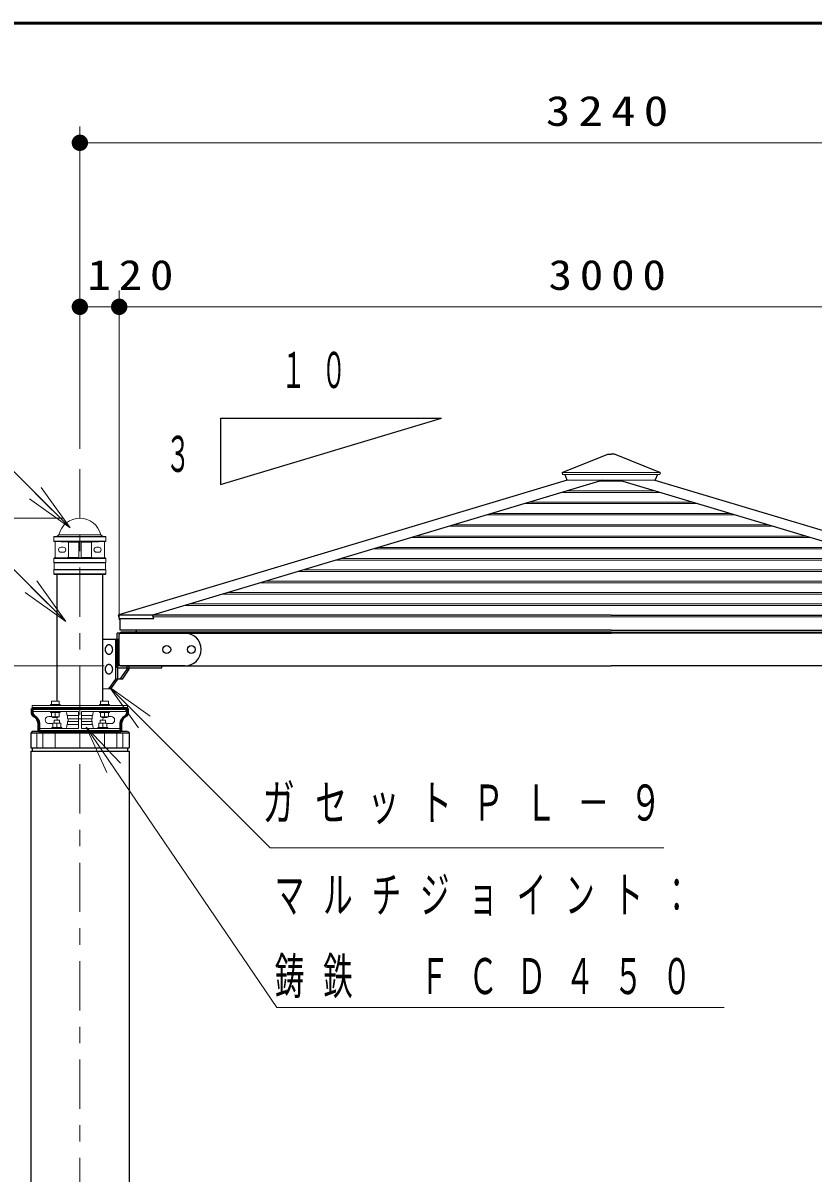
# Model space of a CAD drawing. Units: millimetres on the paper, scale 1:50. Extents: x -365 to 10, y -38 to 257.
# Drawn here: x -120.4 to -72.2, y 186.9 to 257 of the extents above; entities that cross this region are included whole.
import ezdxf
from ezdxf.enums import TextEntityAlignment as Align

# ---------------------------------------------------------------- set-up
doc = ezdxf.new("R2010")
doc.units = ezdxf.units.MM
doc.linetypes.add('USER2', pattern=[6, 3, -1, 1, -1])
doc.layers.add('LY_1', color=7, linetype='Continuous', lineweight=13)
doc.layers.add('LY_2', color=7, linetype='Continuous', lineweight=13)
doc.styles.add('ＭＳ ゴシック', font='')
doc.styles.get('ＭＳ ゴシック').set_extended_font_data('MS Gothic')

# ---------------------------------------------------------------- blocks, each defined once
blk = doc.blocks.new('filled_dot')
at = {"color": 0, "linetype": 'Continuous', "lineweight": -2, "const_width": 1.25}
blk.add_lwpolyline([(-0.625, 0, 1), (0.625, 0, 1)], format="xyb", close=True, dxfattribs=at)

msp = doc.modelspace()

# ---------------------------------------------------------------- linework, layer by layer
at = {"layer": 'LY_1'}
for p, q in [((-116.907, 231.028), (-116.907, 250.697)), ((-116.907, 249.697), (-52.107, 249.697)), ((-114.507, 220.606), (-114.507, 240.697)), ((-116.907, 239.697), (-110.62, 239.697)), ((-114.507, 239.697), (-54.507, 239.697)), ((-119.27, 228.689), (-117.502, 226.214)), ((-117.502, 226.214), (-119.977, 227.982)), ((-117.502, 226.214), (-119.623, 228.335)), ((-117.907, 226.804), (-146.907, 226.804)), ((-118.305, 225.686), (-118.187, 225.804)), ((-118.187, 225.804), (-115.627, 225.804)), ((-115.509, 225.686), (-115.627, 225.804)), ((-118.487, 225.666), (-118.467, 225.686)), ((-118.487, 225.666), (-115.327, 225.666)), ((-118.487, 225.666), (-118.487, 225.406)), ((-118.487, 225.406), (-118.467, 225.386)), ((-118.487, 225.406), (-115.327, 225.406)), ((-118.467, 225.686), (-115.347, 225.686)), ((-118.467, 225.386), (-115.347, 225.386)), ((-118.467, 225.386), (-117.645, 225.35)), ((-118.407, 225.382), (-118.407, 224.39)), ((-117.607, 225.348), (-116.977, 225.348)), ((-117.607, 225.31), (-117.607, 224.461)), ((-116.977, 225.346), (-116.977, 224.426)), ((-116.207, 225.348), (-116.837, 225.348)), ((-116.837, 225.346), (-116.837, 224.426)), ((-116.207, 225.31), (-116.207, 224.461)), ((-115.347, 225.386), (-116.168, 225.35)), ((-115.407, 225.382), (-115.407, 224.39)), ((-115.347, 225.686), (-115.327, 225.666)), ((-115.347, 225.386), (-115.327, 225.406)), ((-115.327, 225.666), (-115.327, 225.406)), ((-118.447, 224.386), (-118.487, 224.346)), ((-118.447, 224.386), (-117.645, 224.421)), ((-118.447, 224.386), (-115.367, 224.386)), ((-118.057, 225.036), (-117.917, 225.036)), ((-118.057, 224.736), (-117.917, 224.736)), ((-117.607, 224.422), (-116.977, 224.422)), ((-116.207, 224.422), (-116.837, 224.422)), ((-115.367, 224.386), (-116.168, 224.421)), ((-115.757, 225.036), (-115.897, 225.036)), ((-115.757, 224.736), (-115.897, 224.736)), ((-115.367, 224.386), (-115.327, 224.346)), ((-118.487, 224.346), (-118.487, 224.106)), ((-118.487, 224.346), (-115.327, 224.346)), ((-118.487, 224.106), (-118.467, 224.086)), ((-118.487, 224.106), (-115.327, 224.106)), ((-118.467, 223.686), (-118.487, 223.666)), ((-118.487, 223.666), (-118.487, 223.426)), ((-118.487, 223.666), (-115.327, 223.666)), ((-118.467, 224.086), (-118.467, 223.686)), ((-118.467, 224.086), (-115.347, 224.086)), ((-118.467, 223.686), (-115.347, 223.686)), ((-115.327, 224.106), (-115.347, 224.086)), ((-115.347, 224.086), (-115.347, 223.686)), ((-115.347, 223.686), (-115.327, 223.666)), ((-115.327, 224.346), (-115.327, 224.106)), ((-115.327, 223.666), (-115.327, 223.426)), ((-119.539, 222.986), (-117.771, 220.512)), ((-118.487, 223.426), (-118.447, 223.386)), ((-118.487, 223.426), (-115.327, 223.426)), ((-118.447, 223.386), (-115.367, 223.386)), ((-115.327, 223.426), (-115.367, 223.386)), ((-117.771, 220.512), (-120.246, 222.279)), ((-117.771, 220.512), (-119.892, 222.633)), ((-115.427, 217.804), (-136.907, 217.804)), ((-115.009, 216.404), (-115.509, 216.404)), ((-113.333, 214.035), (-115.101, 216.51)), ((-115.101, 216.51), (-112.626, 214.742)), ((-115.101, 216.51), (-112.98, 214.389)), ((-114.007, 215.384), (-119.807, 215.384)), ((-119.807, 215.384), (-119.807, 215.204)), ((-118.707, 215.448), (-118.707, 215.384)), ((-118.106, 215.448), (-118.707, 215.448)), ((-118.167, 215.648), (-118.647, 215.648)), ((-118.647, 215.648), (-118.647, 215.448)), ((-118.167, 215.648), (-118.167, 215.448)), ((-118.106, 215.448), (-118.106, 215.384)), ((-115.707, 215.448), (-115.707, 215.384)), ((-115.106, 215.448), (-115.707, 215.448)), ((-115.647, 215.648), (-115.647, 215.448)), ((-115.167, 215.648), (-115.647, 215.648)), ((-115.167, 215.648), (-115.167, 215.448)), ((-115.106, 215.448), (-115.106, 215.384)), ((-114.007, 215.384), (-114.007, 215.204)), ((-119.807, 215.024), (-116.997, 215.024)), ((-118.807, 214.724), (-118.647, 214.724)), ((-118.707, 214.96), (-118.707, 215.024)), ((-118.707, 214.96), (-118.107, 214.96)), ((-118.647, 214.7), (-118.647, 214.96)), ((-118.647, 214.7), (-118.167, 214.7)), ((-118.567, 214.648), (-118.567, 214.7)), ((-118.567, 214.648), (-118.247, 214.648)), ((-118.407, 214.7), (-118.407, 214.96)), ((-118.247, 214.648), (-118.247, 214.7)), ((-118.167, 214.7), (-118.167, 214.96)), ((-118.107, 214.96), (-118.107, 215.024)), ((-117.707, 214.924), (-117.707, 214.804)), ((-117.667, 214.784), (-117.707, 214.804)), ((-117.667, 214.784), (-117.667, 214.604)), ((-116.997, 214.784), (-117.667, 214.784)), ((-117.627, 214.584), (-117.667, 214.604)), ((-117.627, 214.584), (-117.627, 214.424)), ((-116.997, 214.584), (-117.627, 214.584)), ((-116.997, 215.024), (-116.997, 213.984)), ((-116.857, 214.584), (-116.957, 214.584)), ((-114.007, 215.024), (-116.817, 215.024)), ((-116.817, 215.024), (-116.817, 213.984)), ((-116.817, 214.784), (-116.147, 214.784)), ((-116.817, 214.584), (-116.187, 214.584)), ((-116.187, 214.584), (-116.147, 214.604)), ((-116.187, 214.584), (-116.187, 214.424)), ((-116.147, 214.784), (-116.107, 214.804)), ((-116.147, 214.784), (-116.147, 214.604)), ((-116.107, 214.924), (-116.107, 214.804)), ((-115.707, 214.96), (-115.707, 215.024)), ((-115.107, 214.96), (-115.707, 214.96)), ((-115.647, 214.7), (-115.647, 214.96)), ((-115.167, 214.7), (-115.647, 214.7)), ((-115.567, 214.648), (-115.567, 214.7)), ((-115.247, 214.648), (-115.567, 214.648)), ((-115.407, 214.7), (-115.407, 214.96)), ((-115.247, 214.648), (-115.247, 214.7)), ((-115.167, 214.7), (-115.167, 214.96)), ((-115.007, 214.724), (-115.167, 214.724)), ((-115.107, 214.96), (-115.107, 215.024)), ((-119.407, 213.984), (-116.997, 213.984)), ((-118.807, 214.284), (-118.547, 214.284)), ((-118.607, 214.048), (-118.607, 213.984)), ((-118.607, 214.048), (-118.007, 214.048)), ((-118.547, 214.308), (-118.547, 214.048)), ((-118.547, 214.308), (-118.067, 214.308)), ((-118.467, 214.504), (-118.467, 214.308)), ((-118.147, 214.504), (-118.467, 214.504)), ((-118.307, 214.308), (-118.307, 214.048)), ((-118.147, 214.504), (-118.147, 214.308)), ((-118.067, 214.308), (-118.067, 214.048)), ((-118.007, 214.048), (-118.007, 213.984)), ((-117.707, 214.204), (-117.667, 214.224)), ((-117.707, 214.204), (-117.707, 214.084)), ((-117.667, 214.404), (-117.627, 214.424)), ((-117.667, 214.404), (-117.667, 214.224)), ((-116.997, 214.224), (-117.667, 214.224)), ((-116.997, 214.424), (-117.627, 214.424)), ((-116.817, 214.424), (-116.187, 214.424)), ((-116.817, 214.224), (-116.147, 214.224)), ((-114.407, 213.984), (-116.817, 213.984)), ((-115.255, 211.307), (-116.529, 214.068)), ((-116.529, 214.068), (-114.428, 211.87)), ((-116.529, 214.068), (-114.841, 211.588)), ((-116.147, 214.404), (-116.187, 214.424)), ((-116.147, 214.404), (-116.147, 214.224)), ((-116.107, 214.204), (-116.147, 214.224)), ((-116.107, 214.204), (-116.107, 214.084)), ((-115.807, 214.048), (-115.207, 214.048)), ((-115.807, 214.048), (-115.807, 213.984)), ((-115.747, 214.308), (-115.747, 214.048)), ((-115.267, 214.308), (-115.747, 214.308)), ((-115.347, 214.504), (-115.667, 214.504)), ((-115.667, 214.504), (-115.667, 214.308)), ((-115.507, 214.308), (-115.507, 214.048)), ((-115.347, 214.504), (-115.347, 214.308)), ((-115.267, 214.308), (-115.267, 214.048)), ((-115.007, 214.284), (-115.267, 214.284)), ((-115.207, 214.048), (-115.207, 213.984)), ((-119.532, 213.705), (-119.532, 212.804)), ((-119.157, 213.705), (-119.157, 212.804)), ((-118.407, 213.705), (-118.407, 212.804)), ((-116.907, 213.705), (-116.907, 212.804)), ((-115.407, 213.705), (-115.407, 212.804)), ((-114.657, 213.705), (-114.657, 212.804)), ((-114.282, 213.705), (-114.282, 212.804))]:
    msp.add_line(p, q, dxfattribs=at)
at = {"layer": 'LY_1', "lineweight": 25}
for p, q in [((-108.334, 228.865), (-94.854, 232.909)), ((-108.334, 232.909), (-94.854, 232.909)), ((-108.334, 232.909), (-108.334, 228.865)), ((-118.305, 223.386), (-118.305, 215.648)), ((-115.509, 215.648), (-115.509, 223.386)), ((-114.447, 219.973), (-114.447, 220.685)), ((-84.507, 219.973), (-114.447, 219.973)), ((-84.507, 219.973), (-54.567, 219.973)), ((-114.712, 217.004), (-114.712, 219.404)), ((-114.584, 217.004), (-114.584, 219.404)), ((-114.443, 217.004), (-114.019, 217.604)), ((-114.316, 217.004), (-113.891, 217.604)), ((-114.019, 217.604), (-114.019, 217.804)), ((-113.891, 217.604), (-114.019, 217.604)), ((-113.891, 217.604), (-113.891, 217.804)), ((-115.136, 216.404), (-114.712, 217.004)), ((-115.009, 216.404), (-114.584, 217.004)), ((-114.316, 217.004), (-114.712, 217.004))]:
    msp.add_line(p, q, dxfattribs=at)
at = {"layer": 'LY_1', "color": 2, "lineweight": 25}
for p, q in [((-87.488, 229.596), (-84.705, 230.704)), ((-84.705, 230.704), (-84.507, 230.704)), ((-84.308, 230.704), (-84.507, 230.704)), ((-81.525, 229.596), (-84.308, 230.704)), ((-87.499, 229.57), (-87.47, 229.496)), ((-87.335, 229.483), (-87.2, 229.143)), ((-81.678, 229.483), (-81.813, 229.143)), ((-81.514, 229.57), (-81.543, 229.496)), ((-114.507, 219.404), (-115.509, 219.404))]:
    msp.add_line(p, q, dxfattribs=at)
at = {"layer": 'LY_1', "linetype": 'USER2'}
msp.add_line((-116.907, 166.804), (-116.907, 230.028), dxfattribs=at)
at = {"layer": 'LY_1', "color": 2}
for p, q in [((-87.497, 229.589), (-84.507, 229.589)), ((-87.451, 229.483), (-84.507, 229.483)), ((-81.516, 229.589), (-84.507, 229.589)), ((-81.562, 229.483), (-84.507, 229.483)), ((-87.181, 229.13), (-84.507, 229.13)), ((-81.832, 229.13), (-84.507, 229.13))]:
    msp.add_line(p, q, dxfattribs=at)
at = {"layer": 'LY_1', "color": 131, "lineweight": 25}
for p, q in [((-87.178, 229.13), (-114.531, 220.924)), ((-85.012, 229.13), (-112.467, 220.893)), ((-84.001, 229.13), (-56.546, 220.893)), ((-81.835, 229.13), (-54.482, 220.924)), ((-114.492, 220.685), (-114.552, 220.884)), ((-112.405, 220.685), (-112.467, 220.893)), ((-114.492, 220.685), (-112.405, 220.685)), ((-114.507, 217.884), (-114.507, 219.724)), ((-114.427, 219.804), (-84.507, 219.804)), ((-84.507, 219.868), (-114.407, 219.868)), ((-114.407, 219.804), (-114.407, 219.868)), ((-113.527, 219.804), (-114.407, 219.804)), ((-114.327, 219.804), (-113.487, 219.804)), ((-113.471, 219.973), (-113.471, 219.924)), ((-84.507, 219.868), (-54.607, 219.868)), ((-54.587, 219.804), (-84.507, 219.804)), ((-114.507, 217.804), (-114.507, 219.404)), ((-113.891, 217.804), (-114.507, 217.804)), ((-114.427, 217.804), (-84.507, 217.804)), ((-54.587, 217.804), (-84.507, 217.804))]:
    msp.add_line(p, q, dxfattribs=at)
at = {"layer": 'LY_1', "color": 12}
for p, q in [((-85.196, 229.075), (-84.507, 229.075)), ((-83.817, 229.075), (-84.507, 229.075)), ((-87.495, 228.385), (-84.507, 228.385)), ((-87.181, 228.479), (-84.507, 228.479)), ((-81.832, 228.479), (-84.507, 228.479)), ((-81.518, 228.385), (-84.507, 228.385)), ((-89.794, 227.695), (-84.507, 227.695)), ((-89.48, 227.79), (-84.507, 227.79)), ((-79.533, 227.79), (-84.507, 227.79)), ((-79.219, 227.695), (-84.507, 227.695)), ((-92.093, 227.006), (-84.507, 227.006)), ((-91.778, 227.1), (-84.507, 227.1)), ((-77.235, 227.1), (-84.507, 227.1)), ((-76.92, 227.006), (-84.507, 227.006)), ((-94.392, 226.316), (-84.507, 226.316)), ((-94.077, 226.411), (-84.507, 226.411)), ((-74.936, 226.411), (-84.507, 226.411)), ((-74.622, 226.316), (-84.507, 226.316)), ((-96.69, 225.627), (-84.507, 225.627)), ((-96.376, 225.721), (-84.507, 225.721)), ((-72.637, 225.721), (-84.507, 225.721)), ((-72.323, 225.627), (-84.507, 225.627)), ((-98.989, 224.937), (-84.507, 224.937)), ((-98.675, 225.031), (-84.507, 225.031)), ((-70.338, 225.031), (-84.507, 225.031)), ((-70.024, 224.937), (-84.507, 224.937)), ((-101.288, 224.247), (-84.507, 224.247)), ((-100.973, 224.342), (-84.507, 224.342)), ((-68.04, 224.342), (-84.507, 224.342)), ((-67.725, 224.247), (-84.507, 224.247)), ((-105.571, 222.962), (-84.507, 222.962)), ((-103.587, 223.558), (-84.507, 223.558)), ((-103.272, 223.652), (-84.507, 223.652)), ((-65.741, 223.652), (-84.507, 223.652)), ((-65.426, 223.558), (-84.507, 223.558)), ((-63.442, 222.962), (-84.507, 222.962)), ((-107.87, 222.273), (-84.507, 222.273)), ((-105.885, 222.868), (-84.507, 222.868)), ((-63.128, 222.868), (-84.507, 222.868)), ((-61.143, 222.273), (-84.507, 222.273)), ((-110.169, 221.583), (-84.507, 221.583)), ((-108.184, 222.178), (-84.507, 222.178)), ((-60.829, 222.178), (-84.507, 222.178)), ((-58.844, 221.583), (-84.507, 221.583)), ((-110.483, 221.489), (-84.507, 221.489)), ((-58.53, 221.489), (-84.507, 221.489))]:
    msp.add_line(p, q, dxfattribs=at)
at = {"layer": 'LY_1', "color": 4, "lineweight": 25}
for p, q in [((-84.507, 220.893), (-114.507, 220.893)), ((-84.507, 220.893), (-54.507, 220.893)), ((-119.821, 213.804), (-119.907, 213.704)), ((-113.907, 213.705), (-119.907, 213.705)), ((-119.907, 213.703), (-119.907, 212.804)), ((-113.992, 213.804), (-119.821, 213.804)), ((-113.991, 213.805), (-113.906, 213.705)), ((-113.907, 213.703), (-113.907, 212.804)), ((-119.907, 212.804), (-113.907, 212.804)), ((-119.907, 212.604), (-113.907, 212.604)), ((-119.907, 212.604), (-119.907, 169.004)), ((-119.821, 212.804), (-119.821, 212.604)), ((-113.992, 212.804), (-113.992, 212.604)), ((-113.907, 212.604), (-113.907, 169.004))]:
    msp.add_line(p, q, dxfattribs=at)
at = {"layer": 'LY_1', "color": 4}
for p in [(-112.439, 220.799), (-56.574, 220.799)]:
    msp.add_line(p, (-84.507, 220.799), dxfattribs=at)
at = {"layer": 'LY_1', "color": 40, "lineweight": 25}
for p, q in [((-110.507, 219.804), (-114.626, 219.804)), ((-114.626, 217.684), (-114.626, 219.804)), ((-110.507, 217.804), (-114.626, 217.804)), ((-114.626, 217.684), (-111.907, 217.684)), ((-111.907, 217.684), (-111.907, 217.804))]:
    msp.add_line(p, q, dxfattribs=at)
at = {"layer": 'LY_1', "color": 140, "lineweight": 50}
for p, q in [((-119.807, 215.204), (-114.007, 215.204)), ((-119.807, 215.204), (-119.807, 214.92)), ((-114.007, 215.204), (-114.007, 214.92)), ((-119.407, 214.264), (-119.407, 213.804)), ((-114.407, 214.264), (-114.407, 213.804)), ((-119.407, 213.804), (-114.407, 213.804))]:
    msp.add_line(p, q, dxfattribs=at)
at = {"layer": 'LY_1'}
for points in [[(-117.502, 226.214), (-127.199, 235.911), (-154.403, 235.911)], [(-117.771, 220.512), (-127.199, 229.94), (-168.221, 229.94)], [(-115.101, 216.51), (-105.3, 206.709), (-81.3, 206.709)], [(-116.529, 214.068), (-104.889, 196.967), (-77.601, 196.967)]]:
    msp.add_lwpolyline(points, dxfattribs=at)
at = {"layer": 'LY_1', "lineweight": 25}
for points in [[(-115.136, 219.104), (-115.117, 219.102), (-115.099, 219.099), (-115.081, 219.093), (-115.063, 219.085), (-115.046, 219.075), (-115.03, 219.063), (-115.014, 219.049), (-115, 219.033), (-114.986, 219.016), (-114.973, 218.996), (-114.962, 218.976), (-114.952, 218.954), (-114.944, 218.93), (-114.937, 218.906), (-114.931, 218.881), (-114.927, 218.856), (-114.925, 218.83), (-114.924, 218.804), (-114.925, 218.777), (-114.927, 218.751), (-114.931, 218.726), (-114.937, 218.701), (-114.944, 218.677), (-114.952, 218.654), (-114.962, 218.632), (-114.973, 218.611), (-114.986, 218.591), (-115, 218.574), (-115.014, 218.558), (-115.03, 218.544), (-115.046, 218.532), (-115.063, 218.522), (-115.081, 218.514), (-115.099, 218.508), (-115.117, 218.505), (-115.136, 218.504), (-115.154, 218.505), (-115.173, 218.508), (-115.191, 218.514), (-115.209, 218.522), (-115.226, 218.532), (-115.242, 218.544), (-115.258, 218.558), (-115.272, 218.574), (-115.286, 218.591), (-115.298, 218.611), (-115.31, 218.632), (-115.32, 218.654), (-115.328, 218.677), (-115.335, 218.701), (-115.341, 218.726), (-115.345, 218.751), (-115.347, 218.777), (-115.348, 218.804), (-115.347, 218.83), (-115.345, 218.856), (-115.341, 218.881), (-115.335, 218.906), (-115.328, 218.93), (-115.32, 218.954), (-115.31, 218.976), (-115.298, 218.996), (-115.286, 219.016), (-115.272, 219.033), (-115.258, 219.049), (-115.242, 219.063), (-115.226, 219.075), (-115.209, 219.085), (-115.191, 219.093), (-115.173, 219.099), (-115.154, 219.102)], [(-115.136, 217.904), (-115.117, 217.902), (-115.099, 217.899), (-115.081, 217.893), (-115.063, 217.885), (-115.046, 217.875), (-115.03, 217.863), (-115.014, 217.849), (-115, 217.833), (-114.986, 217.816), (-114.973, 217.796), (-114.962, 217.776), (-114.952, 217.754), (-114.944, 217.73), (-114.937, 217.706), (-114.931, 217.681), (-114.927, 217.656), (-114.925, 217.63), (-114.924, 217.604), (-114.925, 217.577), (-114.927, 217.551), (-114.931, 217.526), (-114.937, 217.501), (-114.944, 217.477), (-114.952, 217.454), (-114.962, 217.432), (-114.973, 217.411), (-114.986, 217.391), (-115, 217.374), (-115.014, 217.358), (-115.03, 217.344), (-115.046, 217.332), (-115.063, 217.322), (-115.081, 217.314), (-115.099, 217.308), (-115.117, 217.305), (-115.136, 217.304), (-115.154, 217.305), (-115.173, 217.308), (-115.191, 217.314), (-115.209, 217.322), (-115.226, 217.332), (-115.242, 217.344), (-115.258, 217.358), (-115.272, 217.374), (-115.286, 217.391), (-115.298, 217.411), (-115.31, 217.432), (-115.32, 217.454), (-115.328, 217.477), (-115.335, 217.501), (-115.341, 217.526), (-115.345, 217.551), (-115.347, 217.577), (-115.348, 217.604), (-115.347, 217.63), (-115.345, 217.656), (-115.341, 217.681), (-115.335, 217.706), (-115.328, 217.73), (-115.32, 217.754), (-115.31, 217.776), (-115.298, 217.796), (-115.286, 217.816), (-115.272, 217.833), (-115.258, 217.849), (-115.242, 217.863), (-115.226, 217.875), (-115.209, 217.885), (-115.191, 217.893), (-115.173, 217.899), (-115.154, 217.902)]]:
    msp.add_lwpolyline(points, close=True, dxfattribs=at)
at = {"layer": 'LY_1', "color": 40, "lineweight": 25}
for centre in [(-111.607, 218.804), (-110.107, 218.804)]:
    msp.add_circle(centre, 0.24, dxfattribs=at)
at = {"layer": 'LY_1', "color": 2, "lineweight": 25}
for centre, start, end in [((-87.481, 229.578), 111.7, 201.7), ((-87.451, 229.503), 201.7, 270), ((-81.562, 229.503), 270, 338.3), ((-81.532, 229.578), 338.3, 68.3), ((-87.181, 229.15), 196.7, 270), ((-81.832, 229.15), 270, 343.3)]:
    msp.add_arc(centre, 0.02, start, end, dxfattribs=at)
at = {"layer": 'LY_1'}
for centre, radius, start, end in [((-116.907, 225.484), 1.319, 14.00253, 165.99746), ((-117.647, 225.31), 0.04, 0, 87.5), ((-117.017, 225.346), 0.04, 0, 90), ((-116.797, 225.346), 0.04, 90, 180), ((-116.167, 225.31), 0.04, 92.5, 180), ((-118.057, 224.886), 0.15, 90, 270), ((-117.917, 224.886), 0.15, 270, 90), ((-117.647, 224.461), 0.04, 272.5, 0), ((-117.017, 224.426), 0.04, 270, 0), ((-116.797, 224.426), 0.04, 180, 270), ((-116.167, 224.461), 0.04, 180, 267.5), ((-115.897, 224.886), 0.15, 90, 270), ((-115.757, 224.886), 0.15, 270, 90), ((-118.807, 214.504), 0.22, 90.00001, 267.3386), ((-118.507, 214.504), 0.22, 0.00016, 40.88696), ((-117.807, 214.924), 0.1, 0, 90), ((-116.007, 214.924), 0.1, 89.99999, 180), ((-115.307, 214.504), 0.22, 139.11303, 179.99984), ((-115.007, 214.504), 0.22, 270, 90), ((-117.807, 214.084), 0.1, 270, 0), ((-116.007, 214.084), 0.1, 179.99999, 270)]:
    msp.add_arc(centre, radius, start, end, dxfattribs=at)
at = {"layer": 'LY_1', "color": 131, "lineweight": 25}
for centre, radius, start, end in [((-114.521, 220.894), 0.032, 106.69924, 196.69924), ((-114.427, 219.724), 0.08, 90, 180), ((-113.527, 219.924), 0.056, 270, 0), ((-114.427, 217.884), 0.08, 180, 270)]:
    msp.add_arc(centre, radius, start, end, dxfattribs=at)
at = {"layer": 'LY_1', "color": 40, "lineweight": 25}
msp.add_arc((-110.507, 218.804), 1, 270, 90, dxfattribs=at)
at = {"layer": 'LY_1', "color": 140, "lineweight": 50}
for centre, radius, start, end in [((-119.607, 214.92), 0.2, 180, 242.74229), ((-119.945, 214.264), 0.538, 0, 62.74229), ((-113.869, 214.264), 0.538, 117.25771, 179.99999), ((-114.207, 214.92), 0.2, 297.25771, 0)]:
    msp.add_arc(centre, radius, start, end, dxfattribs=at)
at = {"layer": 'LY_2', "lineweight": 50}
msp.add_line((0, 257), (-365, 257), dxfattribs=at)

# ---------------------------------------------------------------- block references
at = {"layer": 'LY_1', "xscale": 0.4, "yscale": 0.4}
for p in [(-116.907, 249.697), (-116.907, 239.697), (-114.507, 239.697)]:
    msp.add_blockref('filled_dot', p, dxfattribs=at)
at = {"layer": 'LY_1', "xscale": 0.4, "yscale": 0.4, "rotation": 180}
msp.add_blockref('filled_dot', (-114.507, 239.697), dxfattribs=at)

# ---------------------------------------------------------------- texts
at = {"layer": 'LY_1', "style": 'ＭＳ ゴシック', "width": 0.5}
msp.add_text('３', height=2.199, dxfattribs=at).set_placement((-110.921, 230.729), align=Align.MIDDLE_CENTER)
at = {"layer": 'LY_1', "style": 'ＭＳ ゴシック'}
for s, insert, char_height, attachment_point in [('\\T1.33;\\W1.2;3240', (-84.507, 250.697), 1.833, 8), ('\\T1.33;\\W1.15;120', (-113.588, 240.697), 1.833, 8), ('\\T1.33;\\W1.15;3000', (-84.507, 240.697), 1.833, 8), ('\\T1.64;\\W0.5;１０', (-102.166, 235.829), 2.199, 5), ('\\T1.64;\\W0.65;ガセットＰＬ－９', (-105.754, 209.359), 2.199, 4), ('\\T1.64;\\W0.6;マルチジョイント：', (-105.018, 203.767), 2.199, 4), ('\\T1.64;\\W0.6;鋳鉄\u3000ＦＣＤ４５０', (-105.018, 198.767), 2.199, 4)]:
    msp.add_mtext(s, dxfattribs=dict(at, insert=insert, char_height=char_height, attachment_point=attachment_point))

doc.saveas('drawing.dxf')
